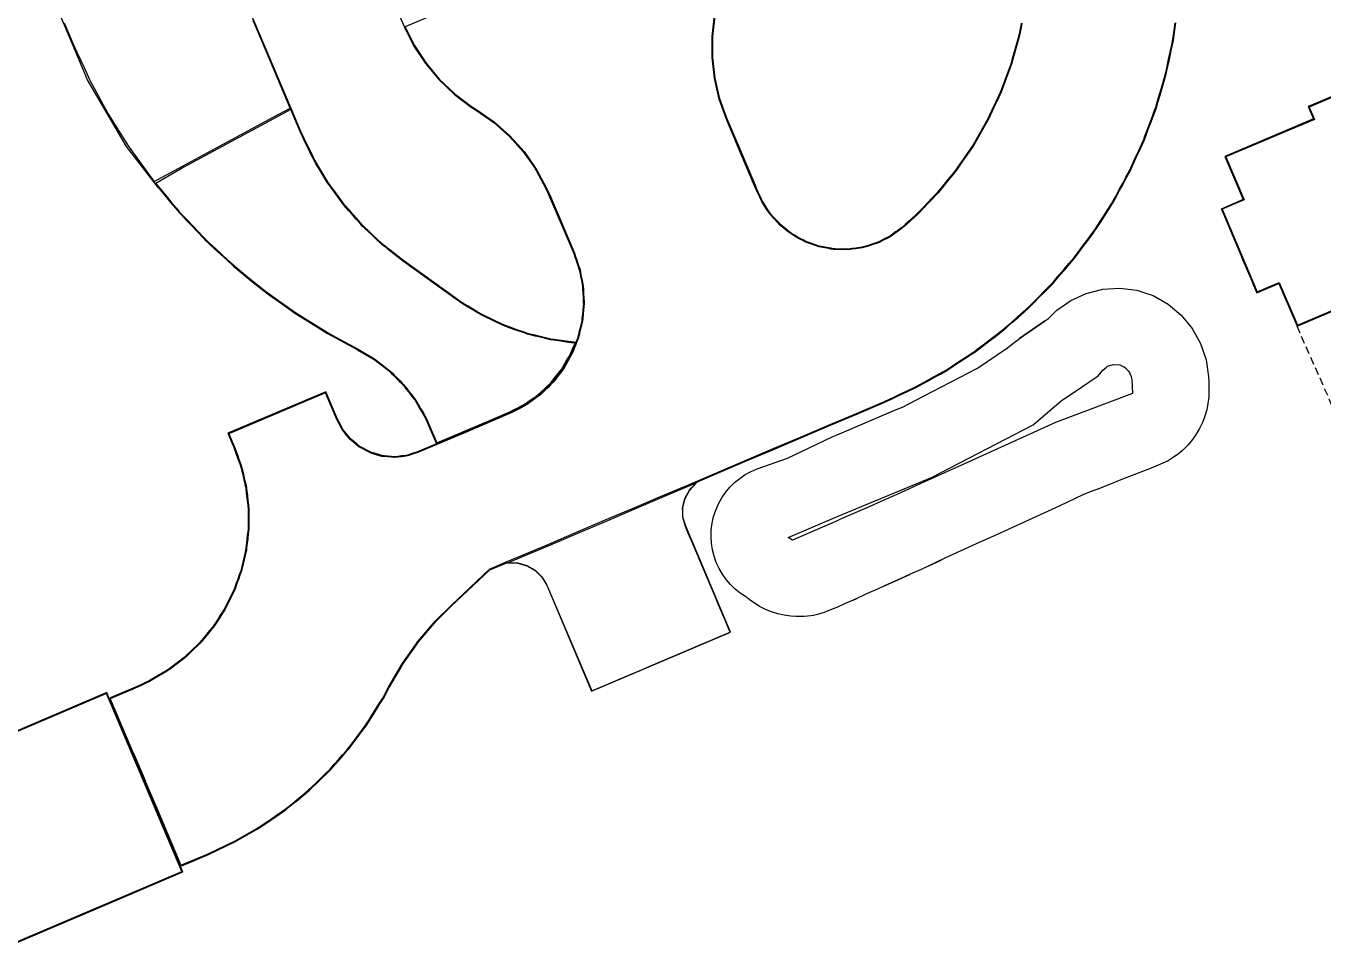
# Model space of a CAD drawing. Header units: metres. Extents: x 337936 to 338461, y 373266 to 374024.
# Drawn here: x 338154.72 to 338197.39, y 373343.39 to 373373.72 of the extents above; entities that cross this region are included whole.
import ezdxf

# ---------------------------------------------------------------- set-up
doc = ezdxf.new("R2010")
doc.units = ezdxf.units.M
doc.linetypes.add('DASHED2', pattern=[0.375, 0.25, -0.125])
for name, color, linetype in [('3D_LINES', 4, 'Continuous'), ('PLOTS EXTERNAL LEVEL', 3, 'Continuous'), ('PLOTS FFL', 1, 'Continuous')]:
    doc.layers.add(name, color=color, linetype=linetype)

msp = doc.modelspace()

# ---------------------------------------------------------------- linework, layer by layer
at = {"layer": '3D_LINES', "linetype": 'Continuous'}
for points in [[(338171.588, 373375.582, 33.968), (338169.619, 373380.214, 33.976), (338165.158, 373378.318, 33.858), (338167.166, 373373.705, 33.848)], [(338163.443, 373371.009, 33.973), (338160.627, 373377.664, 34.153)], [(338171.596, 373375.558, 33.968), (338167.2, 373373.692, 33.848), (338167.509, 373373.074, 33.848), (338167.887, 373372.495, 33.85), (338168.33, 373371.965, 33.854), (338168.831, 373371.488, 33.859), (338169.383, 373371.073, 33.867), (338169.555, 373370.963, 33.87), (338170.124, 373370.566, 33.878), (338170.644, 373370.105, 33.884), (338171.106, 373369.588, 33.888), (338171.445, 373369.109, 33.89), (338171.529, 373368.981, 33.891), (338171.84, 373368.412, 33.891), (338171.94, 373368.188, 33.891), (338172.709, 373366.378, 33.887), (338172.764, 373366.247, 33.887), (338172.801, 373366.14, 33.887), (338172.845, 373366.012, 33.887), (338172.891, 373365.879, 33.887), (338172.949, 373365.71, 33.888), (338172.966, 373365.619, 33.888), (338172.992, 373365.486, 33.889), (338173.017, 373365.354, 33.89), (338173.042, 373365.223, 33.891), (338173.056, 373365.153, 33.892), (338173.059, 373365.081, 33.892), (338173.067, 373364.926, 33.894), (338173.073, 373364.792, 33.896), (338173.082, 373364.623, 33.899), (338173.083, 373364.587, 33.9), (338173.075, 373364.496, 33.901), (338173.063, 373364.369, 33.903), (338173.051, 373364.237, 33.905), (338173.038, 373364.101, 33.908), (338173.031, 373364.022, 33.91), (338173.019, 373363.97, 33.911), (338172.989, 373363.843, 33.914), (338172.975, 373363.787, 33.919), (338172.948, 373363.672, 33.922), (338172.92, 373363.552, 33.926), (338172.887, 373363.438, 33.929), (338172.835, 373363.305, 33.966), (338172.797, 373363.207, 33.935), (338172.759, 373363.11, 33.939), (338172.72, 373363.011, 33.943), (338172.674, 373362.91, 33.941), (338172.55, 373362.69, 33.947), (338172.486, 373362.577, 33.951), (338172.414, 373362.449, 33.955), (338172.346, 373362.361, 33.957), (338172.267, 373362.258, 33.96), (338172.189, 373362.157, 33.963), (338172.134, 373362.086, 33.965), (338172.068, 373362, 33.968), (338171.981, 373361.916, 33.97), (338171.898, 373361.834, 33.972), (338171.815, 373361.753, 33.975), (338171.735, 373361.675, 33.977), (338171.662, 373361.604, 33.979), (338171.478, 373361.469, 33.982), (338171.205, 373361.268, 33.987), (338171.179, 373361.254, 33.987), (338171.01, 373361.164, 33.988), (338170.662, 373360.982, 33.991), (338170.632, 373360.969, 33.991), (338169.182, 373360.354, 34.005), (338168.237, 373359.952, 34.015), (338167.611, 373359.687, 34.017), (338167.4, 373359.621, 34.018), (338167.317, 373359.595, 34.015), (338167.235, 373359.569, 34.015), (338167.227, 373359.567, 34.016), (338167.076, 373359.551, 34.019), (338166.961, 373359.539, 34.02), (338166.846, 373359.528, 34.02), (338166.827, 373359.526, 34.02), (338166.739, 373359.534, 34.02), (338166.621, 373359.545, 34.021), (338166.518, 373359.555, 34.021), (338166.427, 373359.564, 34.021), (338166.357, 373359.585, 34.022), (338166.247, 373359.619, 34.022), (338166.138, 373359.652, 34.023), (338166.043, 373359.681, 34.023), (338166.032, 373359.687, 34.023), (338165.927, 373359.743, 34.023), (338165.826, 373359.797, 34.023), (338165.69, 373359.87, 34.023), (338165.688, 373359.871, 34.023), (338165.59, 373359.953, 34.022), (338165.502, 373360.026, 34.021), (338165.379, 373360.128, 34.019), (338165.332, 373360.185, 34.018), (338165.259, 373360.276, 34.017), (338165.186, 373360.366, 34.015), (338165.116, 373360.459, 34.013), (338165.109, 373360.472, 34.012), (338165.055, 373360.573, 34.01), (338165, 373360.676, 34.007), (338164.947, 373360.78, 34.004), (338164.575, 373361.657, 33.978), (338161.399, 373360.309, 33.892), (338161.563, 373359.922, 33.903), (338161.584, 373359.872, 33.905), (338161.617, 373359.78, 33.907), (338161.676, 373359.616, 33.912), (338161.727, 373359.473, 33.917), (338161.779, 373359.33, 33.921), (338161.826, 373359.186, 33.926), (338161.851, 373359.079, 33.928), (338161.876, 373358.969, 33.931), (338161.905, 373358.846, 33.935), (338161.916, 373358.797, 33.939), (338161.934, 373358.721, 33.939), (338161.962, 373358.603, 33.943), (338161.976, 373358.543, 33.945), (338161.982, 373358.487, 33.947), (338161.996, 373358.363, 33.951), (338162.007, 373358.266, 33.956), (338162.024, 373358.115, 33.961), (338162.041, 373357.964, 33.966), (338162.054, 373357.813, 33.972), (338162.054, 373357.661, 33.977), (338162.053, 373357.482, 33.984), (338162.053, 373357.329, 33.99), (338162.053, 373357.159, 33.996), (338162.037, 373357.026, 34.001), (338162.017, 373356.855, 34.008), (338161.999, 373356.705, 34.014), (338161.982, 373356.554, 34.021), (338161.972, 373356.47, 34.024), (338161.957, 373356.407, 34.027), (338161.923, 373356.263, 34.033), (338161.888, 373356.117, 34.039), (338161.844, 373355.932, 34.047), (338161.812, 373355.795, 34.053), (338161.76, 373355.653, 34.059), (338161.711, 373355.517, 34.064), (338161.661, 373355.38, 34.07), (338161.612, 373355.244, 34.075), (338161.56, 373355.111, 34.081), (338161.519, 373355.03, 34.083), (338161.461, 373354.913, 34.087), (338161.4, 373354.791, 34.092), (338161.339, 373354.67, 34.096), (338161.265, 373354.521, 34.102), (338161.21, 373354.437, 34.105), (338161.136, 373354.322, 34.109), (338161.063, 373354.212, 34.113), (338160.933, 373354.012, 34.119), (338160.886, 373353.94, 34.122), (338160.783, 373353.816, 34.126), (338160.728, 373353.75, 34.128), (338160.678, 373353.689, 34.13), (338160.608, 373353.605, 34.133), (338160.58, 373353.571, 34.134), (338160.443, 373353.406, 34.138), (338160.17, 373353.147, 34.146), (338160.024, 373353.007, 34.15), (338159.941, 373352.927, 34.152), (338159.475, 373352.576, 34.163), (338159.349, 373352.486, 34.166), (338159.216, 373352.408, 34.169), (338159.087, 373352.332, 34.173), (338158.952, 373352.253, 34.175), (338158.789, 373352.157, 34.179), (338158.668, 373352.101, 34.18), (338158.533, 373352.037, 34.183), (338158.393, 373351.972, 34.186), (338157.495, 373351.591, 34.199), (338157.866, 373350.717, 34.175), (338157.866, 373350.716, 34.053), (338158.175, 373349.988, 34.052), (338158.254, 373349.802, 34.15), (338158.256, 373349.799, 34.052), (338158.638, 373348.898, 34.126), (338158.643, 373348.886, 34.051), (338158.665, 373348.835, 34.05), (338158.745, 373348.645, 34.05), (338159.056, 373347.913, 34.099), (338159.133, 373347.731, 34.05), (338159.82, 373346.114, 34.05), (338160.717, 373346.495, 34.04), (338161.602, 373346.914, 34.03), (338162.292, 373347.312, 34.022), (338162.473, 373347.419, 34.02), (338162.808, 373347.652, 34.015), (338163.001, 373347.786, 34.014), (338163.172, 373347.904, 34.012), (338163.254, 373347.96, 34.011), (338163.337, 373348.029, 34.01), (338163.496, 373348.16, 34.008), (338163.656, 373348.291, 34.005), (338163.82, 373348.425, 34.003), (338164.01, 373348.581, 34.001), (338164.131, 373348.699, 33.999), (338164.279, 373348.842, 33.997), (338164.428, 373348.986, 33.995), (338164.577, 373349.13, 33.993), (338164.727, 373349.279, 33.99), (338164.864, 373349.435, 33.988), (338165.001, 373349.591, 33.986), (338165.137, 373349.746, 33.984), (338165.273, 373349.902, 33.982), (338165.358, 373349.998, 33.981), (338165.405, 373350.061, 33.98), (338165.528, 373350.228, 33.978), (338165.655, 373350.399, 33.976), (338165.778, 373350.564, 33.974), (338165.901, 373350.73, 33.971), (338165.941, 373350.784, 33.971), (338166.015, 373350.903, 33.969), (338166.124, 373351.079, 33.967), (338166.234, 373351.255, 33.965), (338166.346, 373351.435, 33.963), (338166.458, 373351.615, 33.961), (338166.651, 373351.97, 33.957), (338166.988, 373352.549, 33.95), (338167.1, 373352.744, 33.948), (338167.546, 373353.374, 33.939), (338167.618, 373353.475, 33.939), (338168.198, 373354.156, 33.93), (338168.694, 373354.653, 33.922), (338169.972, 373355.854, 33.904), (338170.502, 373356.079, 33.899), (338170.999, 373356.29, 33.893), (338171.92, 373356.681, 33.884), (338172.838, 373357.071, 33.875), (338173.757, 373357.461, 33.868), (338174.677, 373357.852, 33.861), (338175.598, 373358.242, 33.855), (338176.518, 373358.633, 33.849), (338177.44, 373359.025, 33.845), (338178.359, 373359.415, 33.841), (338179.283, 373359.807, 33.838), (338180.2, 373360.196, 33.836), (338181.121, 373360.587, 33.835), (338182.042, 373360.978, 33.834), (338182.966, 373361.37, 33.834), (338183.275, 373361.514, 33.835), (338183.495, 373361.617, 33.835), (338183.714, 373361.719, 33.835), (338183.94, 373361.825, 33.836), (338183.99, 373361.848, 33.836), (338184.154, 373361.939, 33.836), (338184.366, 373362.057, 33.837), (338184.577, 373362.175, 33.837), (338184.791, 373362.293, 33.838), (338185.003, 373362.414, 33.838), (338185.207, 373362.547, 33.839), (338185.411, 373362.68, 33.84), (338185.615, 373362.813, 33.84), (338185.818, 373362.946, 33.841), (338185.925, 373363.016, 33.841), (338186.017, 373363.086, 33.842), (338186.212, 373363.233, 33.843), (338186.406, 373363.381, 33.844), (338186.6, 373363.528, 33.845), (338186.825, 373363.699, 33.846), (338186.978, 373363.833, 33.847), (338187.161, 373363.994, 33.848), (338187.345, 373364.154, 33.849), (338187.528, 373364.315, 33.85), (338187.709, 373364.478, 33.851), (338187.88, 373364.652, 33.853), (338188.052, 373364.825, 33.854), (338188.222, 373364.997, 33.856), (338188.394, 373365.171, 33.857), (338188.47, 373365.248, 33.858), (338188.558, 373365.35, 33.859), (338188.717, 373365.535, 33.86), (338188.876, 373365.72, 33.862), (338189.035, 373365.905, 33.863), (338189.206, 373366.105, 33.865), (338189.339, 373366.284, 33.867), (338189.484, 373366.48, 33.869), (338189.63, 373366.675, 33.87), (338189.775, 373366.871, 33.872), (338189.88, 373367.013, 33.874), (338189.916, 373367.07, 33.874), (338190.047, 373367.274, 33.876), (338190.178, 373367.48, 33.878), (338190.309, 373367.685, 33.88), (338190.44, 373367.891, 33.882), (338190.488, 373367.966, 33.883), (338190.562, 373368.102, 33.885), (338190.678, 373368.316, 33.887), (338190.794, 373368.53, 33.889), (338190.91, 373368.743, 33.891), (338191.027, 373368.959, 33.894), (338191.228, 373369.402, 33.899), (338191.329, 373369.623, 33.901), (338191.429, 373369.845, 33.904), (338191.494, 373369.988, 33.905), (338191.524, 373370.069, 33.906), (338191.609, 373370.297, 33.909), (338191.694, 373370.526, 33.912), (338191.779, 373370.754, 33.914), (338191.863, 373370.983, 33.917), (338191.888, 373371.048, 33.918), (338191.937, 373371.215, 33.92), (338192.005, 373371.449, 33.923), (338192.073, 373371.682, 33.926), (338192.142, 373371.916, 33.929), (338192.209, 373372.15, 33.932), (338192.261, 373372.388, 33.935), (338192.312, 373372.626, 33.938), (338192.364, 373372.864, 33.941), (338192.416, 373373.102, 33.944), (338192.445, 373373.237, 33.946), (338192.46, 373373.341, 33.948), (338192.495, 373373.582, 33.951), (338192.53, 373373.824, 33.954)], [(338159.079, 373368.393, 33.848), (338158.027, 373369.759, 33.839), (338156.746, 373371.953, 33.836), (338155.985, 373373.744, 33.836), (338155.284, 373375.397, 34.05)], [(338155.977, 373373.828, 33.833), (338156.284, 373373.105, 33.833), (338156.396, 373372.863, 33.833), (338156.513, 373372.611, 33.836), (338156.622, 373372.374, 33.836), (338156.732, 373372.135, 33.836), (338156.815, 373371.958, 33.836), (338156.847, 373371.899, 33.836), (338156.969, 373371.673, 33.837), (338157.112, 373371.409, 33.834), (338157.417, 373370.846, 33.835), (338158.088, 373369.775, 33.839), (338158.825, 373368.749, 33.846), (338158.934, 373368.608, 33.847), (338162.854, 373370.72, 33.958), (338163.415, 373371.022, 33.974), (338162.598, 373372.947, 33.975), (338162.193, 373373.901, 33.978)], [(338187.488, 373373.81, 34.064), (338187.461, 373373.671, 34.062), (338187.409, 373373.405, 34.056), (338187.375, 373373.283, 34.054), (338187.321, 373373.091, 34.051), (338187.213, 373372.707, 34.044), (338187.144, 373372.461, 34.039), (338187.057, 373372.23, 34.035), (338186.802, 373371.542, 34.023), (338186.649, 373371.216, 34.018), (338186.565, 373371.035, 34.015), (338186.386, 373370.654, 34.009), (338186.197, 373370.323, 34.004), (338186.098, 373370.149, 34.001), (338185.9, 373369.803, 33.995), (338185.671, 373369.468, 33.991), (338185.558, 373369.303, 33.988), (338185.445, 373369.138, 33.986), (338185.33, 373368.974, 33.984), (338185.199, 373368.812, 33.982), (338185.072, 373368.656, 33.98), (338184.946, 373368.501, 33.978), (338184.728, 373368.232, 33.974), (338184.689, 373368.192, 33.973), (338184.543, 373368.04, 33.972), (338184.404, 373367.894, 33.97), (338184.265, 373367.749, 33.968), (338184.049, 373367.524, 33.965), (338183.833, 373367.327, 33.963), (338183.664, 373367.173, 33.961), (338183.57, 373367.087, 33.96), (338183.509, 373367.043, 33.96), (338183.414, 373366.973, 33.959), (338183.347, 373366.924, 33.959), (338183.184, 373366.805, 33.958), (338183.173, 373366.797, 33.958), (338183.004, 373366.711, 33.958), (338182.992, 373366.705, 33.958), (338182.812, 373366.614, 33.957), (338182.734, 373366.575, 33.957), (338182.622, 373366.54, 33.958), (338182.434, 373366.48, 33.958), (338182.235, 373366.423, 33.959), (338182.026, 373366.393, 33.96), (338181.897, 373366.374, 33.961), (338181.779, 373366.357, 33.962), (338181.346, 373366.366, 33.971), (338181.275, 373366.369, 33.973), (338181.204, 373366.382, 33.975), (338181.13, 373366.396, 33.977), (338180.804, 373366.456, 33.986), (338180.568, 373366.541, 33.994), (338180.47, 373366.576, 33.998), (338180.342, 373366.622, 34.001), (338180.276, 373366.659, 34.004), (338180.18, 373366.712, 34.007), (338180.085, 373366.765, 34.009), (338179.993, 373366.816, 34.012), (338179.89, 373366.878, 34.016), (338179.796, 373366.953, 34.019), (338179.703, 373367.027, 34.022), (338179.61, 373367.101, 34.024), (338179.527, 373367.167, 34.026), (338179.433, 373367.27, 34.029), (338179.349, 373367.363, 34.031), (338179.311, 373367.404, 34.033), (338179.196, 373367.53, 34.035), (338179.177, 373367.56, 34.035), (338179.111, 373367.663, 34.037), (338179.031, 373367.786, 34.039), (338178.964, 373367.889, 34.04), (338178.929, 373367.943, 34.041), (338178.903, 373367.996, 34.041), (338178.849, 373368.108, 34.043), (338178.796, 373368.222, 34.043), (338178.747, 373368.339, 34.044), (338178.694, 373368.463, 34.045), (338178.146, 373369.755, 34.047), (338177.756, 373370.676, 34.049), (338177.528, 373371.313, 34.051), (338177.402, 373371.853, 34.055), (338177.369, 373372.002, 34.056), (338177.292, 373372.678, 34.062), (338177.294, 373373.372, 34.07), (338177.375, 373374.061, 34.079)], [(338187.464, 373373.814, 34.064), (338187.437, 373373.676, 34.062), (338187.385, 373373.411, 34.056), (338187.351, 373373.289, 34.054), (338187.297, 373373.098, 34.051), (338187.189, 373372.714, 34.044), (338187.12, 373372.469, 34.039), (338187.034, 373372.238, 34.035), (338186.779, 373371.552, 34.023), (338186.626, 373371.226, 34.018), (338186.542, 373371.046, 34.015), (338186.364, 373370.665, 34.009), (338186.176, 373370.335, 34.004), (338186.077, 373370.162, 34.001), (338185.879, 373369.816, 33.995), (338185.65, 373369.482, 33.991), (338185.537, 373369.317, 33.988), (338185.424, 373369.152, 33.986), (338185.31, 373368.989, 33.984), (338185.179, 373368.828, 33.982), (338185.053, 373368.672, 33.98), (338184.926, 373368.517, 33.978), (338184.709, 373368.249, 33.974), (338184.671, 373368.209, 33.973), (338184.525, 373368.057, 33.972), (338184.386, 373367.912, 33.97), (338184.247, 373367.766, 33.968), (338184.032, 373367.542, 33.965), (338183.817, 373367.346, 33.963), (338183.647, 373367.191, 33.961), (338183.554, 373367.106, 33.96), (338183.495, 373367.063, 33.96), (338183.399, 373366.993, 33.959), (338183.332, 373366.944, 33.959), (338183.169, 373366.825, 33.958), (338183.16, 373366.818, 33.958), (338182.992, 373366.733, 33.958), (338182.98, 373366.727, 33.958), (338182.8, 373366.636, 33.957), (338182.725, 373366.598, 33.957), (338182.615, 373366.564, 33.958), (338182.427, 373366.504, 33.958), (338182.229, 373366.447, 33.959), (338182.023, 373366.417, 33.96), (338181.893, 373366.399, 33.961), (338181.778, 373366.382, 33.962), (338181.347, 373366.391, 33.971), (338181.278, 373366.394, 33.973), (338181.209, 373366.407, 33.975), (338181.134, 373366.42, 33.977), (338180.811, 373366.48, 33.986), (338180.576, 373366.564, 33.994), (338180.478, 373366.6, 33.998), (338180.352, 373366.645, 34.001), (338180.288, 373366.681, 34.004), (338180.192, 373366.734, 34.007), (338180.097, 373366.787, 34.009), (338180.005, 373366.838, 34.012), (338179.905, 373366.899, 34.016), (338179.812, 373366.973, 34.019), (338179.718, 373367.047, 34.022), (338179.625, 373367.12, 34.024), (338179.544, 373367.185, 34.026), (338179.452, 373367.287, 34.029), (338179.367, 373367.38, 34.031), (338179.329, 373367.421, 34.033), (338179.216, 373367.546, 34.035), (338179.198, 373367.573, 34.035), (338179.132, 373367.676, 34.037), (338179.052, 373367.799, 34.039), (338178.985, 373367.902, 34.04), (338178.951, 373367.955, 34.041), (338178.926, 373368.007, 34.041), (338178.872, 373368.119, 34.043), (338178.819, 373368.233, 34.043), (338178.77, 373368.349, 34.044), (338178.717, 373368.472, 34.045), (338178.169, 373369.764, 34.047), (338177.779, 373370.685, 34.049), (338177.552, 373371.32, 34.051), (338177.427, 373371.859, 34.055), (338177.394, 373372.006, 34.056), (338177.317, 373372.68, 34.062), (338177.319, 373373.371, 34.07), (338177.399, 373374.058, 34.079)], [(338167.166, 373373.705, 33.848), (338167.487, 373373.061, 33.848), (338167.867, 373372.481, 33.85), (338168.312, 373371.948, 33.854), (338168.815, 373371.469, 33.859), (338169.369, 373371.053, 33.867), (338169.541, 373370.942, 33.87), (338170.109, 373370.546, 33.878), (338170.626, 373370.088, 33.884), (338171.087, 373369.573, 33.888), (338171.424, 373369.095, 33.89), (338171.507, 373368.968, 33.891), (338171.817, 373368.401, 33.891), (338171.917, 373368.178, 33.891), (338172.686, 373366.368, 33.887), (338172.741, 373366.238, 33.887), (338172.777, 373366.132, 33.887), (338172.821, 373366.004, 33.887), (338172.867, 373365.871, 33.887), (338172.924, 373365.704, 33.888), (338172.942, 373365.615, 33.888), (338172.967, 373365.481, 33.889), (338172.993, 373365.349, 33.89), (338173.018, 373365.218, 33.891), (338173.031, 373365.15, 33.892), (338173.034, 373365.079, 33.892), (338173.042, 373364.925, 33.894), (338173.048, 373364.79, 33.896), (338173.057, 373364.622, 33.899), (338173.058, 373364.587, 33.9), (338173.05, 373364.498, 33.901), (338173.038, 373364.371, 33.903), (338173.026, 373364.239, 33.905), (338173.014, 373364.103, 33.908), (338173.006, 373364.026, 33.91), (338172.994, 373363.975, 33.911), (338172.964, 373363.849, 33.914), (338172.951, 373363.793, 33.919), (338172.924, 373363.677, 33.922), (338172.895, 373363.558, 33.926), (338172.864, 373363.446, 33.929), (338172.812, 373363.314, 33.966), (338172.773, 373363.216, 33.935), (338172.735, 373363.119, 33.939), (338172.697, 373363.021, 33.943), (338172.652, 373362.921, 33.941), (338172.528, 373362.703, 33.947), (338172.464, 373362.59, 33.951), (338172.393, 373362.463, 33.955), (338172.326, 373362.377, 33.957), (338172.247, 373362.274, 33.96), (338172.169, 373362.172, 33.963), (338172.114, 373362.101, 33.965), (338172.049, 373362.016, 33.968), (338171.964, 373361.934, 33.97), (338171.881, 373361.852, 33.972), (338171.797, 373361.771, 33.975), (338171.718, 373361.693, 33.977), (338171.646, 373361.623, 33.979), (338171.463, 373361.489, 33.982), (338171.191, 373361.289, 33.987), (338171.167, 373361.276, 33.987), (338170.999, 373361.186, 33.988), (338170.651, 373361.004, 33.991), (338170.622, 373360.992, 33.991), (338169.173, 373360.377, 34.005), (338168.227, 373359.975, 34.015), (338167.602, 373359.71, 34.017), (338167.392, 373359.645, 34.018), (338167.31, 373359.619, 34.015), (338167.227, 373359.593, 34.015), (338167.222, 373359.592, 34.016), (338167.073, 373359.576, 34.019), (338166.958, 373359.564, 34.02), (338166.844, 373359.552, 34.02), (338166.827, 373359.551, 34.02), (338166.742, 373359.559, 34.02), (338166.623, 373359.57, 34.021), (338166.52, 373359.58, 34.021), (338166.432, 373359.589, 34.021), (338166.364, 373359.609, 34.022), (338166.254, 373359.643, 34.022), (338166.145, 373359.676, 34.023), (338166.052, 373359.704, 34.023), (338166.043, 373359.709, 34.023), (338165.939, 373359.765, 34.023), (338165.837, 373359.819, 34.023), (338165.702, 373359.892, 34.023), (338165.606, 373359.972, 34.022), (338165.518, 373360.045, 34.021), (338165.397, 373360.145, 34.019), (338165.352, 373360.201, 34.018), (338165.279, 373360.291, 34.017), (338165.206, 373360.382, 34.015), (338165.137, 373360.472, 34.013), (338165.131, 373360.484, 34.012), (338165.077, 373360.585, 34.01), (338165.023, 373360.687, 34.007), (338164.97, 373360.79, 34.004), (338164.588, 373361.69, 33.978), (338161.366, 373360.322, 33.892), (338161.54, 373359.912, 33.903), (338161.561, 373359.863, 33.905), (338161.594, 373359.771, 33.907), (338161.653, 373359.608, 33.912), (338161.704, 373359.464, 33.917), (338161.755, 373359.321, 33.921), (338161.802, 373359.18, 33.926), (338161.827, 373359.073, 33.928), (338161.852, 373358.964, 33.931), (338161.881, 373358.841, 33.935), (338161.892, 373358.792, 33.939), (338161.91, 373358.715, 33.939), (338161.937, 373358.598, 33.943), (338161.951, 373358.538, 33.945), (338161.957, 373358.484, 33.947), (338161.971, 373358.36, 33.951), (338161.982, 373358.263, 33.956), (338161.999, 373358.112, 33.961), (338162.017, 373357.962, 33.966), (338162.029, 373357.812, 33.972), (338162.029, 373357.661, 33.977), (338162.028, 373357.482, 33.984), (338162.028, 373357.329, 33.99), (338162.028, 373357.161, 33.996), (338162.012, 373357.029, 34.001), (338161.992, 373356.858, 34.008), (338161.974, 373356.708, 34.014), (338161.957, 373356.557, 34.021), (338161.947, 373356.474, 34.024), (338161.932, 373356.413, 34.027), (338161.898, 373356.268, 34.033), (338161.864, 373356.123, 34.039), (338161.82, 373355.937, 34.047), (338161.788, 373355.802, 34.053), (338161.737, 373355.662, 34.059), (338161.688, 373355.525, 34.064), (338161.638, 373355.388, 34.07), (338161.589, 373355.253, 34.075), (338161.537, 373355.121, 34.081), (338161.497, 373355.041, 34.083), (338161.438, 373354.924, 34.087), (338161.378, 373354.803, 34.092), (338161.317, 373354.681, 34.096), (338161.244, 373354.534, 34.102), (338161.189, 373354.45, 34.105), (338161.115, 373354.336, 34.109), (338161.042, 373354.225, 34.113), (338160.912, 373354.026, 34.119), (338160.866, 373353.955, 34.122), (338160.764, 373353.832, 34.126), (338160.709, 373353.766, 34.128), (338160.658, 373353.705, 34.13), (338160.588, 373353.621, 34.133), (338160.561, 373353.587, 34.134), (338160.424, 373353.423, 34.138), (338160.153, 373353.165, 34.146), (338160.007, 373353.025, 34.15), (338159.924, 373352.946, 34.152), (338159.461, 373352.596, 34.163), (338159.335, 373352.507, 34.166), (338159.203, 373352.43, 34.169), (338159.074, 373352.354, 34.173), (338158.939, 373352.275, 34.175), (338158.777, 373352.179, 34.179), (338158.658, 373352.123, 34.18), (338158.522, 373352.06, 34.183), (338158.382, 373351.995, 34.186), (338157.495, 373351.618, 34.199)], [(338176.812, 373358.731, 33.848), (338177.45, 373359.002, 33.845), (338178.369, 373359.392, 33.841), (338179.292, 373359.784, 33.838), (338180.21, 373360.173, 33.836), (338181.131, 373360.564, 33.835), (338182.051, 373360.955, 33.834), (338182.976, 373361.347, 33.834), (338183.286, 373361.492, 33.835), (338183.505, 373361.594, 33.835), (338183.725, 373361.697, 33.835), (338183.95, 373361.802, 33.836), (338184.002, 373361.826, 33.836), (338184.166, 373361.917, 33.836), (338184.378, 373362.035, 33.837), (338184.59, 373362.153, 33.837), (338184.803, 373362.272, 33.838), (338185.016, 373362.392, 33.838), (338185.22, 373362.526, 33.839), (338185.424, 373362.659, 33.84), (338185.629, 373362.792, 33.84), (338185.832, 373362.925, 33.841), (338185.939, 373362.995, 33.841), (338186.033, 373363.066, 33.842), (338186.227, 373363.213, 33.843), (338186.421, 373363.361, 33.844), (338186.615, 373363.508, 33.845), (338186.841, 373363.679, 33.846), (338186.995, 373363.814, 33.847), (338187.178, 373363.975, 33.848), (338187.361, 373364.136, 33.849), (338187.545, 373364.296, 33.85), (338187.726, 373364.46, 33.851), (338187.898, 373364.634, 33.853), (338188.07, 373364.807, 33.854), (338188.24, 373364.98, 33.856), (338188.412, 373365.153, 33.857), (338188.488, 373365.231, 33.858), (338188.577, 373365.334, 33.859), (338188.736, 373365.519, 33.86), (338188.895, 373365.704, 33.862), (338189.054, 373365.889, 33.863), (338189.226, 373366.09, 33.865), (338189.359, 373366.269, 33.867), (338189.504, 373366.465, 33.869), (338189.65, 373366.661, 33.87), (338189.795, 373366.856, 33.872), (338189.901, 373366.999, 33.874), (338189.937, 373367.056, 33.874), (338190.068, 373367.261, 33.876), (338190.199, 373367.466, 33.878), (338190.33, 373367.672, 33.88), (338190.461, 373367.877, 33.882), (338190.509, 373367.953, 33.883), (338190.584, 373368.09, 33.885), (338190.7, 373368.304, 33.887), (338190.816, 373368.518, 33.889), (338190.932, 373368.731, 33.891), (338191.049, 373368.948, 33.894), (338191.25, 373369.391, 33.899), (338191.351, 373369.613, 33.901), (338191.452, 373369.835, 33.904), (338191.517, 373369.979, 33.905), (338191.548, 373370.06, 33.906), (338191.632, 373370.288, 33.909), (338191.717, 373370.517, 33.912), (338191.802, 373370.745, 33.914), (338191.887, 373370.974, 33.917), (338191.911, 373371.04, 33.918), (338191.961, 373371.208, 33.92), (338192.029, 373371.442, 33.923), (338192.097, 373371.675, 33.926), (338192.166, 373371.909, 33.929), (338192.233, 373372.144, 33.932), (338192.285, 373372.383, 33.935), (338192.337, 373372.621, 33.938), (338192.389, 373372.859, 33.941), (338192.44, 373373.096, 33.944), (338192.47, 373373.233, 33.946), (338192.485, 373373.338, 33.948), (338192.52, 373373.579, 33.951), (338192.554, 373373.82, 33.954)], [(338163.791, 373370.2, 33.973), (338163.447, 373371.011, 33.974), (338163.443, 373371.009, 33.973)], [(338159.079, 373368.393, 33.848), (338159.309, 373368.119, 33.851), (338159.482, 373367.913, 33.852), (338159.65, 373367.713, 33.854), (338159.759, 373367.583, 33.855), (338159.824, 373367.514, 33.856), (338160.007, 373367.322, 33.857), (338160.189, 373367.131, 33.859), (338160.365, 373366.946, 33.86), (338160.554, 373366.748, 33.863), (338160.631, 373366.666, 33.863), (338160.746, 373366.56, 33.864), (338160.94, 373366.381, 33.866), (338161.133, 373366.202, 33.868), (338161.327, 373366.023, 33.87), (338161.56, 373365.807, 33.872), (338161.933, 373365.504, 33.875), (338162.145, 373365.331, 33.876), (338162.542, 373365.008, 33.879), (338162.779, 373364.838, 33.88), (338162.828, 373364.804, 33.881), (338163.123, 373364.593, 33.883), (338163.572, 373364.273, 33.886), (338163.958, 373364.032, 33.889), (338164.646, 373363.604, 33.89), (338164.787, 373363.528, 33.892), (338165.47, 373363.157, 33.888), (338165.634, 373363.068, 33.889), (338166.179, 373362.748, 33.89), (338166.677, 373362.362, 33.889), (338166.75, 373362.289, 33.889), (338166.832, 373362.208, 33.888), (338166.916, 373362.124, 33.889), (338167, 373362.04, 33.89), (338167.083, 373361.957, 33.892), (338167.124, 373361.917, 33.894), (338167.159, 373361.872, 33.895), (338167.231, 373361.778, 33.898), (338167.303, 373361.686, 33.902), (338167.373, 373361.596, 33.906), (338167.419, 373361.537, 33.908), (338167.511, 373361.419, 33.915), (338167.612, 373361.246, 33.926), (338167.682, 373361.129, 33.933), (338167.752, 373361.011, 33.941), (338167.832, 373360.876, 33.95), (338167.872, 373360.79, 33.957), (338167.92, 373360.687, 33.965), (338167.979, 373360.56, 33.974), (338168.227, 373359.975, 34.016), (338170.089, 373360.766, 33.997), (338170.649, 373361.006, 33.992), (338170.773, 373361.069, 33.991), (338170.894, 373361.131, 33.989), (338171.015, 373361.192, 33.988), (338171.127, 373361.25, 33.986), (338171.25, 373361.336, 33.984), (338171.361, 373361.415, 33.982), (338171.471, 373361.492, 33.98), (338171.591, 373361.577, 33.978), (338171.785, 373361.76, 33.973), (338171.883, 373361.852, 33.971), (338172.003, 373361.966, 33.968), (338172.072, 373362.052, 33.966), (338172.158, 373362.16, 33.963), (338172.242, 373362.266, 33.96), (338172.357, 373362.409, 33.955), (338172.402, 373362.487, 33.953), (338172.473, 373362.607, 33.95), (338172.541, 373362.723, 33.947), (338172.608, 373362.838, 33.943), (338172.644, 373362.898, 33.941), (338172.67, 373362.959, 33.939), (338172.729, 373363.095, 33.938), (338172.778, 373363.208, 33.933), (338172.82, 373363.305, 33.957), (338172.656, 373363.328, 33.964), (338172.496, 373363.35, 33.964), (338172.325, 373363.374, 33.965), (338172.152, 373363.399, 33.966), (338172.093, 373363.407, 33.966), (338171.984, 373363.423, 33.966), (338171.814, 373363.465, 33.967), (338171.643, 373363.507, 33.967), (338171.476, 373363.548, 33.967), (338171.312, 373363.588, 33.967), (338171.219, 373363.61, 33.967), (338171.149, 373363.635, 33.967), (338170.818, 373363.752, 33.968), (338170.656, 373363.809, 33.968), (338170.467, 373363.876, 33.968), (338170.34, 373363.936, 33.968), (338170.181, 373364.011, 33.968), (338170.026, 373364.083, 33.968), (338169.857, 373364.163, 33.968), (338169.704, 373364.24, 33.968), (338169.559, 373364.327, 33.968), (338169.412, 373364.415, 33.968), (338169.265, 373364.503, 33.968), (338169.117, 373364.591, 33.968), (338169.058, 373364.626, 33.968), (338168.975, 373364.684, 33.968), (338168.831, 373364.784, 33.968), (338167.155, 373365.99, 33.97), (338166.856, 373366.226, 33.97), (338166.708, 373366.343, 33.97), (338166.56, 373366.46, 33.97), (338166.454, 373366.544, 33.97), (338166.417, 373366.579, 33.97), (338166.275, 373366.713, 33.97), (338166.137, 373366.844, 33.971), (338166, 373366.973, 33.971), (338165.864, 373367.103, 33.971), (338165.805, 373367.158, 33.971), (338165.731, 373367.242, 33.971), (338165.605, 373367.384, 33.971), (338165.48, 373367.526, 33.971), (338165.355, 373367.668, 33.971), (338165.214, 373367.827, 33.971), (338165.116, 373367.961, 33.971), (338165.002, 373368.115, 33.972), (338164.89, 373368.268, 33.972), (338164.777, 373368.421, 33.972), (338164.668, 373368.574, 33.972), (338164.569, 373368.737, 33.972), (338164.47, 373368.9, 33.972), (338164.372, 373369.063, 33.972), (338164.274, 373369.225, 33.972), (338164.222, 373369.311, 33.972), (338164.183, 373369.39, 33.972), (338164.099, 373369.561, 33.973), (338164.015, 373369.733, 33.973), (338163.931, 373369.903, 33.973), (338163.828, 373370.113, 33.973), (338163.791, 373370.2, 33.973), (338163.791, 373370.2, 33.973)], [(338170.516, 373356.058, 33.898), (338170.587, 373356.06, 33.896), (338170.901, 373356.051, 33.889), (338171.197, 373355.964, 33.881), (338171.469, 373355.814, 33.872), (338171.693, 373355.596, 33.862), (338171.854, 373355.322, 33.852), (338173.326, 373351.837, 33.735), (338177.898, 373353.781, 33.789), (338176.425, 373357.268, 33.798), (338176.336, 373357.561, 33.812), (338176.332, 373357.869, 33.812), (338176.404, 373358.174, 33.827), (338176.553, 373358.443, 33.839), (338176.775, 373358.677, 33.845), (338176.812, 373358.731, 33.848)], [(338159.854, 373346.101, 34.049), (338160.728, 373346.472, 34.04), (338161.613, 373346.891, 34.03), (338162.304, 373347.291, 34.022), (338162.486, 373347.398, 34.02), (338162.822, 373347.631, 34.015), (338163.016, 373347.765, 34.014), (338163.186, 373347.883, 34.012), (338163.269, 373347.94, 34.011), (338163.353, 373348.009, 34.01), (338163.512, 373348.141, 34.008), (338163.672, 373348.272, 34.005), (338163.836, 373348.406, 34.003), (338164.026, 373348.563, 34.001), (338164.148, 373348.681, 33.999), (338164.297, 373348.824, 33.997), (338164.445, 373348.968, 33.995), (338164.594, 373349.112, 33.993), (338164.746, 373349.262, 33.99), (338164.883, 373349.419, 33.988), (338165.02, 373349.574, 33.986), (338165.156, 373349.73, 33.984), (338165.292, 373349.885, 33.982), (338165.377, 373349.982, 33.981), (338165.425, 373350.046, 33.98), (338165.548, 373350.213, 33.978), (338165.675, 373350.384, 33.976), (338165.798, 373350.55, 33.974), (338165.921, 373350.715, 33.971), (338165.962, 373350.77, 33.971), (338166.036, 373350.89, 33.969), (338166.146, 373351.066, 33.967), (338166.255, 373351.242, 33.965), (338166.367, 373351.422, 33.963), (338166.479, 373351.602, 33.961), (338166.672, 373351.957, 33.957), (338167.009, 373352.537, 33.95), (338167.121, 373352.73, 33.948), (338167.567, 373353.36, 33.939), (338167.637, 373353.459, 33.939), (338168.216, 373354.139, 33.93), (338168.711, 373354.635, 33.922), (338169.985, 373355.833, 33.904), (338170.511, 373356.056, 33.899), (338170.516, 373356.058, 33.898)], [(338170.511, 373356.056, 33.899), (338170.511, 373356.056, 33.899)]]:
    msp.add_polyline3d(points, dxfattribs=at)
for points in [[(338163.768, 373370.19, 33.973), (338163.435, 373370.976, 33.974), (338159.917, 373369.081, 33.874), (338158.99, 373368.538, 33.847), (338159.329, 373368.135, 33.851), (338159.501, 373367.929, 33.852), (338159.669, 373367.729, 33.854), (338159.777, 373367.599, 33.855), (338159.842, 373367.531, 33.856), (338160.025, 373367.34, 33.857), (338160.207, 373367.148, 33.859), (338160.383, 373366.963, 33.86), (338160.572, 373366.765, 33.863), (338160.649, 373366.684, 33.863), (338160.763, 373366.579, 33.864), (338160.957, 373366.399, 33.866), (338161.15, 373366.22, 33.868), (338161.344, 373366.041, 33.87), (338161.577, 373365.826, 33.872), (338161.948, 373365.523, 33.875), (338162.161, 373365.35, 33.876), (338162.557, 373365.028, 33.879), (338162.794, 373364.859, 33.88), (338162.842, 373364.824, 33.881), (338163.137, 373364.614, 33.883), (338163.586, 373364.293, 33.886), (338163.971, 373364.053, 33.889), (338164.659, 373363.626, 33.89), (338164.798, 373363.55, 33.892), (338165.482, 373363.179, 33.888), (338165.646, 373363.09, 33.889), (338166.193, 373362.769, 33.89), (338166.694, 373362.381, 33.889), (338166.768, 373362.307, 33.889), (338166.85, 373362.225, 33.888), (338166.934, 373362.142, 33.889), (338167.018, 373362.058, 33.89), (338167.101, 373361.975, 33.892), (338167.143, 373361.933, 33.894), (338167.178, 373361.887, 33.895), (338167.251, 373361.794, 33.898), (338167.322, 373361.702, 33.902), (338167.393, 373361.611, 33.906), (338167.439, 373361.552, 33.908), (338167.531, 373361.433, 33.915), (338167.634, 373361.259, 33.926), (338167.704, 373361.142, 33.933), (338167.773, 373361.024, 33.941), (338167.854, 373360.887, 33.95), (338167.895, 373360.8, 33.957), (338167.943, 373360.697, 33.965), (338168.002, 373360.57, 33.974), (338168.24, 373360.008, 34.016), (338170.08, 373360.789, 33.997), (338170.638, 373361.028, 33.992), (338170.762, 373361.091, 33.991), (338170.883, 373361.153, 33.989), (338171.003, 373361.215, 33.988), (338171.114, 373361.271, 33.986), (338171.235, 373361.357, 33.984), (338171.347, 373361.435, 33.982), (338171.457, 373361.513, 33.98), (338171.575, 373361.596, 33.978), (338171.768, 373361.778, 33.973), (338171.866, 373361.87, 33.971), (338171.985, 373361.983, 33.968), (338172.053, 373362.068, 33.966), (338172.138, 373362.175, 33.963), (338172.223, 373362.282, 33.96), (338172.336, 373362.424, 33.955), (338172.381, 373362.5, 33.953), (338172.451, 373362.62, 33.95), (338172.519, 373362.735, 33.947), (338172.587, 373362.851, 33.943), (338172.621, 373362.91, 33.941), (338172.647, 373362.969, 33.939), (338172.706, 373363.105, 33.938), (338172.755, 373363.218, 33.933), (338172.784, 373363.284, 33.957), (338172.653, 373363.303, 33.964), (338172.493, 373363.325, 33.964), (338172.321, 373363.35, 33.965), (338172.148, 373363.374, 33.966), (338172.089, 373363.382, 33.966), (338171.979, 373363.399, 33.966), (338171.808, 373363.441, 33.967), (338171.638, 373363.482, 33.967), (338171.47, 373363.523, 33.967), (338171.306, 373363.563, 33.967), (338171.212, 373363.586, 33.967), (338171.14, 373363.612, 33.967), (338170.809, 373363.729, 33.968), (338170.648, 373363.786, 33.968), (338170.457, 373363.853, 33.968), (338170.33, 373363.913, 33.968), (338170.17, 373363.988, 33.968), (338170.015, 373364.061, 33.968), (338169.847, 373364.14, 33.968), (338169.692, 373364.218, 33.968), (338169.546, 373364.305, 33.968), (338169.399, 373364.393, 33.968), (338169.252, 373364.481, 33.968), (338169.104, 373364.57, 33.968), (338169.045, 373364.605, 33.968), (338168.961, 373364.664, 33.968), (338168.817, 373364.764, 33.968), (338167.14, 373365.97, 33.97), (338166.841, 373366.207, 33.97), (338166.693, 373366.324, 33.97), (338166.545, 373366.441, 33.97), (338166.437, 373366.525, 33.97), (338166.4, 373366.561, 33.97), (338166.258, 373366.695, 33.97), (338166.12, 373366.825, 33.971), (338165.983, 373366.955, 33.971), (338165.847, 373367.084, 33.971), (338165.787, 373367.141, 33.971), (338165.712, 373367.226, 33.971), (338165.587, 373367.368, 33.971), (338165.461, 373367.509, 33.971), (338165.336, 373367.651, 33.971), (338165.194, 373367.812, 33.971), (338165.096, 373367.946, 33.971), (338164.982, 373368.1, 33.972), (338164.87, 373368.253, 33.972), (338164.757, 373368.406, 33.972), (338164.647, 373368.56, 33.972), (338164.548, 373368.724, 33.972), (338164.449, 373368.887, 33.972), (338164.35, 373369.05, 33.972), (338164.252, 373369.212, 33.972), (338164.2, 373369.299, 33.972), (338164.16, 373369.379, 33.972), (338164.076, 373369.55, 33.973), (338163.992, 373369.722, 33.973), (338163.909, 373369.892, 33.973), (338163.806, 373370.103, 33.973), (338163.768, 373370.19, 33.973)], [(338177.88, 373353.805, 33.789), (338177.804, 373353.985, 33.786), (338177.723, 373354.175, 33.783), (338177.498, 373354.707, 33.774), (338177.414, 373354.903, 33.771), (338177.335, 373355.091, 33.768), (338177.272, 373355.238, 33.765), (338176.889, 373356.14, 33.787), (338176.821, 373356.302, 33.783), (338176.746, 373356.478, 33.781), (338176.657, 373356.688, 33.789), (338176.582, 373356.863, 33.788), (338176.506, 373357.043, 33.788), (338176.415, 373357.258, 33.798), (338176.33, 373357.559, 33.812), (338176.328, 373357.66, 33.811), (338176.327, 373357.76, 33.811), (338176.325, 373357.871, 33.812), (338176.398, 373358.175, 33.827), (338176.546, 373358.45, 33.839), (338176.621, 373358.53, 33.839), (338176.636, 373358.547, 33.838), (338176.653, 373358.565, 33.838), (338176.764, 373358.683, 33.845), (338175.641, 373358.207, 33.852), (338174.723, 373357.817, 33.859), (338173.778, 373357.416, 33.866), (338172.861, 373357.027, 33.874), (338171.942, 373356.637, 33.883), (338171.021, 373356.245, 33.892), (338170.59, 373356.063, 33.896), (338170.903, 373356.058, 33.889), (338171.156, 373355.989, 33.883), (338171.204, 373355.975, 33.881), (338171.474, 373355.819, 33.872), (338171.696, 373355.599, 33.862), (338171.858, 373355.324, 33.852), (338173.333, 373351.849, 33.735), (338173.812, 373352.052, 33.74), (338174.42, 373352.311, 33.757), (338174.635, 373352.402, 33.755), (338175.028, 373352.569, 33.765), (338175.241, 373352.659, 33.763), (338176.458, 373353.176, 33.748), (338176.921, 373353.372, 33.762), (338176.997, 373353.405, 33.764), (338177.091, 373353.444, 33.767), (338177.567, 373353.646, 33.78), (338177.649, 373353.681, 33.782), (338177.751, 373353.725, 33.785), (338177.89, 373353.783, 33.789)]]:
    msp.add_polyline3d(points, close=True, dxfattribs=at)
at = {"layer": '3D_LINES'}
for points in [[(338186.774, 373357.043, 33.853), (338185.864, 373356.628, 33.854), (338184.954, 373356.213, 33.855), (338184.422, 373355.966, 33.856), (338184.825, 373356.154, 33.855), (338184.047, 373355.791, 33.858), (338183.911, 373355.728, 33.858), (338183.501, 373355.543, 33.861), (338183.802, 373355.679, 33.859), (338182.969, 373355.304, 33.863), (338183.482, 373355.534, 33.861), (338182.965, 373355.301, 33.863), (338182.731, 373355.198, 33.863), (338182.454, 373355.072, 33.865), (338181.936, 373354.839, 33.867), (338182.052, 373354.892, 33.867), (338181.936, 373354.839, 33.867), (338181.647, 373354.711, 33.868), (338181.414, 373354.605, 33.869), (338181.136, 373354.492, 33.867), (338180.98, 373354.428, 33.866), (338180.908, 373354.402, 33.865), (338180.764, 373354.359, 33.861), (338180.634, 373354.332, 33.858), (338180.543, 373354.315, 33.855), (338180.32, 373354.295, 33.847), (338180.049, 373354.3, 33.838), (338179.879, 373354.308, 33.834), (338179.663, 373354.337, 33.829), (338179.451, 373354.384, 33.825), (338179.245, 373354.45, 33.82), (338179.047, 373354.531, 33.816), (338178.858, 373354.629, 33.812), (338178.607, 373354.791, 33.806), (338178.559, 373354.824, 33.805), (338178.391, 373354.95, 33.8), (338178.215, 373355.066, 33.794), (338178.05, 373355.2, 33.789), (338177.897, 373355.349, 33.784), (338177.757, 373355.512, 33.779), (338177.632, 373355.688, 33.775), (338177.524, 373355.876, 33.77), (338177.432, 373356.074, 33.767), (338177.359, 373356.28, 33.763), (338177.306, 373356.493, 33.76), (338177.272, 373356.711, 33.757), (338177.259, 373356.931, 33.755), (338177.267, 373357.152, 33.754), (338177.296, 373357.372, 33.753), (338177.345, 373357.588, 33.752), (338177.415, 373357.799, 33.752), (338177.504, 373358.002, 33.753), (338177.612, 373358.195, 33.754), (338177.738, 373358.377, 33.756), (338177.879, 373358.546, 33.758), (338178.036, 373358.701, 33.761), (338178.206, 373358.84, 33.764), (338178.387, 373358.962, 33.768), (338178.578, 373359.066, 33.772), (338178.777, 373359.152, 33.776), (338179.776, 373359.503, 33.798), (338180.485, 373359.84, 33.813), (338181.247, 373360.207, 33.829), (338181.409, 373360.276, 33.83), (338182.329, 373360.667, 33.833), (338183.25, 373361.058, 33.837), (338183.331, 373361.093, 33.837), (338183.558, 373361.186, 33.837), (338184.247, 373361.549, 33.835), (338185.137, 373362.004, 33.832), (338186.027, 373362.46, 33.83), (338187.014, 373363.133, 33.825), (338187.022, 373363.141, 33.825), (338187.233, 373363.313, 33.824), (338187.394, 373363.434, 33.823), (338187.439, 373363.466, 33.823), (338187.626, 373363.594, 33.823), (338187.784, 373363.703, 33.824), (338188.262, 373364.032, 33.825), (338187.405, 373363.443, 33.823), (338188.264, 373364.033, 33.825), (338188.36, 373364.099, 33.825), (338188.636, 373364.374, 33.825), (338189.095, 373364.692, 33.826), (338189.604, 373364.922, 33.828), (338190.147, 373365.058, 33.831), (338190.708, 373365.093, 33.834), (338191.268, 373365.027, 33.839), (338191.565, 373364.935, 33.842), (338191.805, 373364.85, 33.84), (338192.296, 373364.569, 33.839), (338192.727, 373364.204, 33.838), (338193.086, 373363.768, 33.838), (338193.361, 373363.275, 33.838), (338193.543, 373362.739, 33.84), (338193.625, 373362.188, 33.843), (338193.636, 373362.002, 33.844), (338193.639, 373361.743, 33.841), (338193.632, 373361.523, 33.839), (338193.607, 373361.305, 33.837), (338193.565, 373361.091, 33.835), (338193.504, 373360.881, 33.834), (338193.427, 373360.677, 33.833), (338193.333, 373360.48, 33.832), (338193.223, 373360.292, 33.831), (338193.098, 373360.114, 33.831), (338192.959, 373359.947, 33.832), (338192.77, 373359.758, 33.833), (338192.641, 373359.649, 33.833), (338192.464, 373359.522, 33.834), (338192.295, 373359.42, 33.835), (338192.276, 373359.41, 33.835), (338192.041, 373359.303, 33.835), (338191.74, 373359.181, 33.838), (338191.167, 373358.954, 33.841), (338191.078, 373358.92, 33.841), (338190.853, 373358.833, 33.841), (338190.611, 373358.734, 33.843), (338190.148, 373358.551, 33.846), (338190.07, 373358.521, 33.846), (338189.735, 373358.392, 33.846), (338189.491, 373358.295, 33.848), (338188.731, 373357.936, 33.85), (338188.586, 373357.869, 33.851), (338187.821, 373357.52, 33.852), (338186.911, 373357.105, 33.853), (338186.774, 373357.043, 33.853)], [(338185.719, 373359.373, 33), (338184.283, 373358.723, 33), (338183.373, 373358.311, 33.001), (338182.848, 373358.074, 33.002), (338182.458, 373357.904, 33.001), (338181.542, 373357.505, 33), (338181.404, 373357.445, 33), (338179.943, 373356.809, 33), (338179.793, 373356.898, 33), (338181.436, 373357.593, 33), (338184.516, 373358.866, 33), (338187.853, 373360.604, 33), (338188.638, 373361.266, 33.001), (338188.77, 373361.377, 33.002), (338188.826, 373361.424, 33.004), (338188.907, 373361.479, 33.002), (338189.05, 373361.576, 33), (338189.171, 373361.658, 33), (338189.993, 373362.216, 33), (338190.145, 373362.399, 33), (338190.265, 373362.497, 33), (338190.305, 373362.53, 33), (338190.49, 373362.586, 33), (338190.503, 373362.59, 33), (338190.709, 373362.573, 33.001), (338190.838, 373362.507, 33), (338190.893, 373362.479, 33.001), (338190.986, 373362.372, 33), (338191.029, 373362.322, 33.001), (338191.038, 373362.295, 33), (338191.075, 373362.186, 33), (338191.095, 373362.126, 33.001), (338191.1, 373362.077, 33), (338191.119, 373361.632, 33), (338188.589, 373360.673, 33), (338185.719, 373359.373, 33)]]:
    msp.add_polyline3d(points, dxfattribs=at)
at = {"layer": '3D_LINES', "linetype": 'DASHED2'}
msp.add_polyline3d([(338197.698, 373361.218, 33.781), (338196.536, 373363.844, 33.85)], dxfattribs=at)
at = {"layer": 'PLOTS EXTERNAL LEVEL', "linetype": 'Continuous'}
msp.add_polyline3d([(338198.331, 373371.673, 34), (338197.226, 373371.204, 34), (338196.903, 373371.067, 33.987), (338197.075, 373370.662, 33.97), (338194.166, 373369.427, 33.85), (338194.765, 373368.017, 33.85), (338194.046, 373367.694, 33.858), (338194.069, 373367.642, 33.857), (338194.344, 373366.994, 33.848), (338194.391, 373366.883, 33.848), (338194.697, 373366.162, 33.848), (338194.747, 373366.044, 33.847), (338195.046, 373365.338, 33.847), (338195.099, 373365.214, 33.847), (338195.213, 373364.946, 33.847), (338195.938, 373365.254, 33.85), (338196.536, 373363.844, 33.85), (338200.934, 373365.711, 33.85)], dxfattribs=at)
msp.add_polyline3d([(338157.382, 373351.792, 34.05), (338152.78, 373349.839, 34.05), (338151.489, 373349.291, 34.05), (338153.443, 373344.688, 34.05), (338153.994, 373343.391, 34.05), (338157.676, 373344.954, 34.05), (338159.887, 373345.893, 34.05), (338159.496, 373346.813, 34.05), (338159.416, 373347.002, 34.075), (338159.105, 373347.734, 34.05), (338159.025, 373347.922, 34.1), (338158.714, 373348.654, 34.05), (338158.635, 373348.843, 34.05), (338158.629, 373348.854, 34.125), (338158.244, 373349.763, 34.05), (338158.243, 373349.766, 34.15), (338157.853, 373350.684, 34.05), (338157.853, 373350.684, 34.175), (338157.465, 373351.597, 34.2), (338157.462, 373351.604, 34.05), (338157.382, 373351.792, 34.05)], close=True, dxfattribs=at)
at = {"layer": 'PLOTS FFL', "linetype": 'Continuous'}
for points, elevation in [([(338203.154, 373373.215), (338200.47, 373372.075), (338200.298, 373372.481), (338196.936, 373371.053), (338197.108, 373370.648), (338194.199, 373369.414), (338194.798, 373368.004), (338194.073, 373367.696), (338195.226, 373364.979), (338195.951, 373365.286), (338196.549, 373363.877), (338205.504, 373367.678)], 34), ([(338157.369, 373351.759), (338151.522, 373349.278), (338154.007, 373343.424), (338159.854, 373345.906)], 34.05)]:
    msp.add_lwpolyline(points, close=True, dxfattribs=dict(at, elevation=elevation))

doc.saveas('drawing.dxf')
